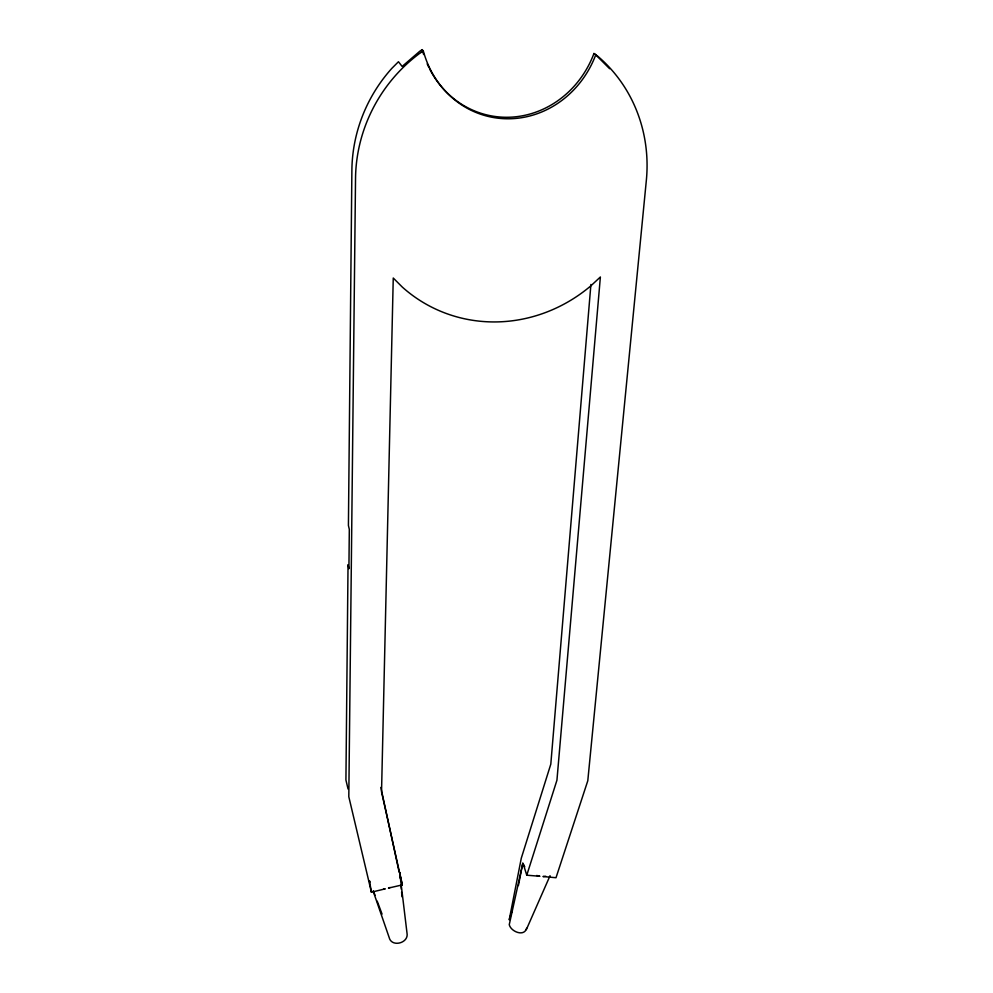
<?xml version="1.0" encoding="UTF-8"?>
<svg xmlns="http://www.w3.org/2000/svg" width="993" height="993" viewBox="0 0 993 993"><rect width="100%" height="100%" fill="white"/><g stroke="black" fill="none" stroke-linecap="round" stroke-linejoin="round"><path stroke-width="1.49" d="M590.909 284.482L550.805 764.163L521.3 858.163L509.223 919.791L512.028 910.941M399.757 876.385L399.894 873.691L402.302 884.887L388.462 888.09L390.026 887.506M526.613 928.256C524.316 937.156 510.812 931.633 509.26 924.657L522.839 862.979L518.396 885.582M536.704 875.478L539.882 876.273L526.774 875.205L556.936 780.225L600.38 276.985L590.785 285.91A151.42 143.451 -57.7 0 1 402.302 287.076L393.253 278.028L381.535 791.893L402.302 884.887M348.059 789.025L345.924 780.014L348.034 564.694L348.915 568.704L349.313 529.356L348.419 525.496L351.882 170.299A148.54 140.994 -59.2 0 1 391.801 68.405L398.454 61.74L402.14 66.444L419.754 51.264L422.236 49.65L423.527 51.661A98.282 90.971 -76.7 0 0 506.169 118.763A98.282 90.971 -76.7 0 0 595.515 55.471L595.763 54.727L593.913 53.498L593.665 54.243A97.86 90.599 -76.9 0 1 514.225 116.938A97.86 90.599 -76.9 0 1 429.634 68.964M526.327 929.634L550.06 875.689M420.858 52.505L423.353 50.891M420.858 52.505A151.42 143.451 -57.7 0 0 355.531 178.38L348.804 796.734L371.407 892.198L385.234 888.847L383.608 889.02M545.74 876.248L542.935 876.534L556.006 877.725L587.794 780.759L646.344 180.366A151.42 143.451 -57.7 0 0 597.972 56.402L593.913 53.498M596.11 55.174L609.64 68.728M524.763 866.79L523.323 864.258L526.774 875.205M369.967 882.094L369.483 880.865L371.407 892.198M373.467 891.081L375.069 895.401M377.216 901.16L382.057 914.106M373.169 891.155L389.157 937.491C391.54 947.719 408.942 943.176 407.018 933.209L399.707 872.375L400.291 878.495M422.236 49.65L422.41 50.42A97.86 90.599 -76.9 0 0 423.651 54.541M380.84 787.412L399.136 872.065M400.874 884.614L401.309 889.207M401.606 892.26L402.041 896.853M429.001 67.71A97.86 90.599 -76.9 0 1 427.201 63.862"/></g></svg>
